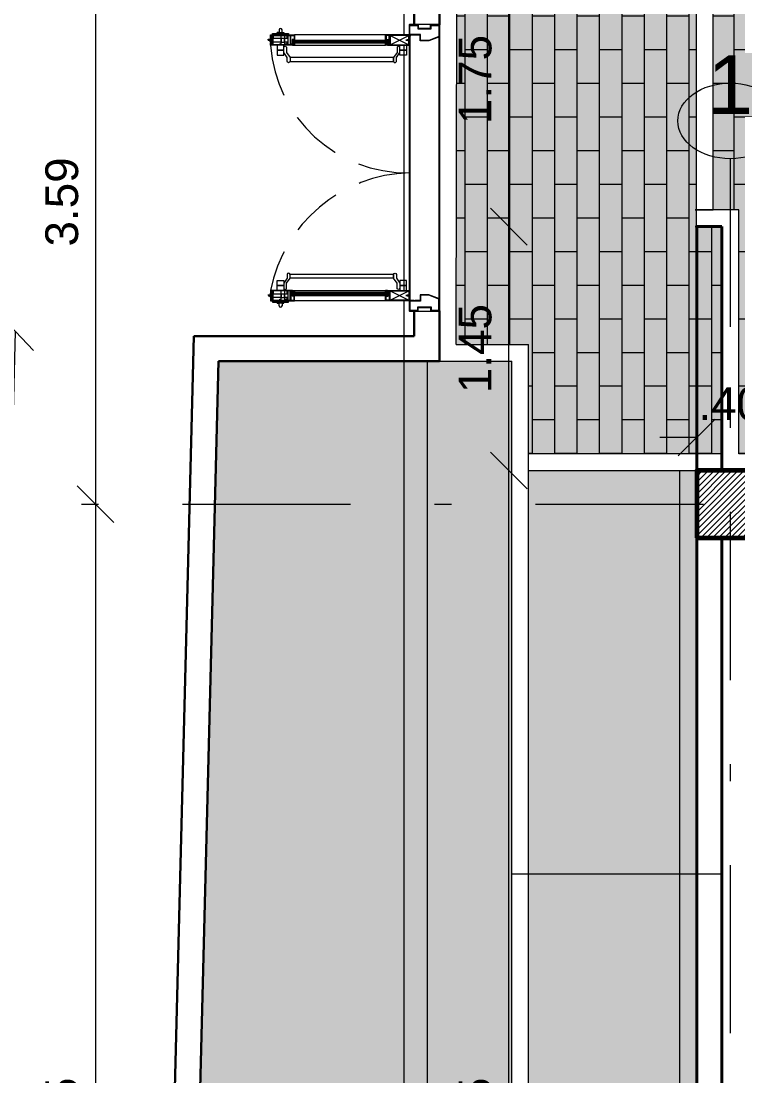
# Model space of a CAD drawing. Header units: inches. Extents: x 99003 to 99155, y 101852 to 101926.
# Drawn here: x 99007.2 to 99011.46, y 101902.9 to 101909.17 of the extents above; entities that cross this region are included whole.
import ezdxf
from ezdxf.enums import TextEntityAlignment as Align

# ---------------------------------------------------------------- set-up
doc = ezdxf.new("R2010")
doc.units = ezdxf.units.IN
doc.header["$MEASUREMENT"] = 0
doc.set_wipeout_variables(frame=1)
for name, pattern in [('DASHDOTX2', [2, 1, -0.5, 0, -0.5]), ('DASHED', [19.05, 12.7, -6.35]), ('DASHED2', [9.525, 6.35, -3.175]), ('HIDDEN', [0.375, 0.25, -0.125])]:
    doc.linetypes.add(name, pattern=pattern)
for name, color, linetype, lineweight in [('A-HTCH-253', 253, 'Continuous', 0), ('A-PLAN-ACHU1', 105, 'Continuous', 9), ('A-PLAN-ACHU2', 146, 'Continuous', 0), ('A-PLAN-ACHU3', 250, 'Continuous', 0), ('A-PROY', 6, 'HIDDEN', 18), ('A-VENT', 1, 'Continuous', 15), ('A-WIPEOUT', 255, 'Continuous', 0), ('A_COLS', 1, 'Continuous', 60), ('A_EJES', 75, 'DASHDOTX2', 5), ('A_MURO', 7, 'Continuous', 40), ('A_MURO-ANTE', 7, 'Continuous', 30), ('A_PISO-ACHU', 251, 'Continuous', 0), ('A_PISO-GRAN', 250, 'Continuous', 0), ('A_TEXT-DIM', 54, 'Continuous', 13), ('A_TEXT-IDEN', 5, 'Continuous', 18), ('A_TEXT-SIMB', 195, 'Continuous', 20)]:
    doc.layers.add(name, color=color, linetype=linetype, lineweight=lineweight)
doc.layers.add('A_URBA-ANDN', color=7, linetype='Continuous', lineweight=15, true_color=0x259400)
doc.styles.add('ARIAL', font='arial.ttf')
doc.dimstyles.new('BAN_REP_1-125', dxfattribs={"dimtxt": 0.195, "dimasz": 0.2188, "dimexe": 0.15, "dimexo": 0.03, "dimgap": 0.1, "dimtad": 1, "dimzin": 4, "dimdsep": 46, "dimtxsty": 'ARIAL', "dimblk": 'OBLIQUE', "dimcen": 0.1, "dimse1": 1, "dimse2": 1, "dimclrd": 256, "dimclre": 256, "dimclrt": 256, "dimadec": 0, "dimazin": 0, "dimtfac": 1, "dimtix": 1, "dimtofl": 0, "dimtmove": 1, "dimatfit": 3, "dimldrblk": 'OPEN90', "dimfxl": 1, "dimtolj": 1, "dimtzin": 0, "dimlwd": -1, "dimlwe": -1, "dimarcsym": 0})
pattern_1 = [(90, (-108.14993, -2e-07), (-0.13335, 8e-18), []), (180, (-108.14993, -2e-07), (-0.13335, -0.2), [0.13335, -0.13335])]
pattern_2 = [(90, (-108.149932, -2e-07), (-0.03125, 0.015625), [0, -0.03125])]

# ---------------------------------------------------------------- blocks, each defined once
blk = doc.blocks.new('EJE')
at = {"layer": 'A_TEXT-SIMB'}
blk.add_ellipse((0, -0.225), major_axis=(-0.3125, 0), ratio=0.72, dxfattribs=at)
at = {"layer": 'A_TEXT-IDEN', "style": 'ARIAL'}
blk.add_attdef('EJE', text='', height=0.175, dxfattribs=at).set_placement((0, -0.3172), align=Align.CENTER)
blk = doc.blocks.new('_Oblique')
at = {"color": 0, "linetype": 'ByBlock', "lineweight": -2}
blk.add_line((-0.5, -0.5), (0.5, 0.5), dxfattribs=at)
blk = doc.blocks.new('*D187')
at = {"layer": 'A_TEXT-DIM', "transparency": 16777216}
for p, q in [((99011.2158, 101906.6958), (99010.997, 101906.6958)), ((99011.6158, 101906.6958), (99011.8346, 101906.6958))]:
    blk.add_line(p, q, dxfattribs=at)
at = {"layer": 'DEFPOINTS', "color": 0, "transparency": 16777216}
for p in [(99011.6158, 101906.6958), (99011.2158, 101906.4994), (99011.6158, 101906.4891)]:
    blk.add_point(p, dxfattribs=at)
at = {"layer": 'A_TEXT-DIM', "transparency": 16777216, "xscale": 0.2188, "yscale": 0.2188, "zscale": 0.2188}
blk.add_blockref('_Oblique', (99011.2158, 101906.6958), dxfattribs=at)
at = {"layer": 'A_TEXT-DIM', "transparency": 16777216, "xscale": 0.2188, "yscale": 0.2188, "zscale": 0.2188, "rotation": 180}
blk.add_blockref('_Oblique', (99011.6158, 101906.6958), dxfattribs=at)
at = {"layer": 'A_TEXT-DIM', "transparency": 16777216, "insert": (99011.4158, 101906.8954), "char_height": 0.195, "attachment_point": 5, "style": 'ARIAL'}
blk.add_mtext('\\A1;.40', dxfattribs=at)
blk = doc.blocks.new('_Open90')
at = {"color": 0, "linetype": 'ByBlock', "lineweight": -2}
for p, q in [((-0.5, 0.5), (0, 0)), ((0, 0), (-1, 0)), ((0, 0), (-0.5, -0.5))]:
    blk.add_line(p, q, dxfattribs=at)
blk = doc.blocks.new('*D272')
at = {"layer": 'A_TEXT-DIM', "transparency": 16777216}
blk.add_line((99010.0984, 101898.7494), (99010.0984, 101906.4994), dxfattribs=at)
at = {"layer": 'DEFPOINTS', "color": 0, "transparency": 16777216}
for p in [(99010.0984, 101906.4994), (99011.2158, 101906.4994), (99011.2158, 101898.7494)]:
    blk.add_point(p, dxfattribs=at)
at = {"layer": 'A_TEXT-DIM', "transparency": 16777216, "xscale": 0.2188, "yscale": 0.2188, "zscale": 0.2188}
for p, rotation in [((99010.0984, 101906.4994), 90), ((99010.0984, 101898.7494), 270)]:
    blk.add_blockref('_Oblique', p, dxfattribs=dict(at, rotation=rotation))
at = {"layer": 'A_TEXT-DIM', "transparency": 16777216, "insert": (99009.8993, 101902.6244), "char_height": 0.195, "attachment_point": 5, "rotation": 90, "style": 'ARIAL'}
blk.add_mtext('\\A1;7.75', dxfattribs=at)
blk = doc.blocks.new('*D273')
at = {"layer": 'A_TEXT-DIM', "transparency": 16777216}
blk.add_line((99010.0984, 101906.4994), (99010.0984, 101907.9494), dxfattribs=at)
at = {"layer": 'DEFPOINTS', "color": 0, "transparency": 16777216}
for p in [(99010.0984, 101907.9494), (99011.2908, 101907.9494), (99011.2158, 101906.4994)]:
    blk.add_point(p, dxfattribs=at)
at = {"layer": 'A_TEXT-DIM', "transparency": 16777216, "xscale": 0.2188, "yscale": 0.2188, "zscale": 0.2188}
for p, rotation in [((99010.0984, 101907.9494), 90), ((99010.0984, 101906.4994), 270)]:
    blk.add_blockref('_Oblique', p, dxfattribs=dict(at, rotation=rotation))
at = {"layer": 'A_TEXT-DIM', "transparency": 16777216, "insert": (99009.8989, 101907.2244), "char_height": 0.195, "attachment_point": 5, "rotation": 90, "style": 'ARIAL'}
blk.add_mtext('\\A1;1.45', dxfattribs=at)
blk = doc.blocks.new('*D274')
at = {"layer": 'A_TEXT-DIM', "transparency": 16777216}
blk.add_line((99010.0984, 101907.9494), (99010.0984, 101909.6994), dxfattribs=at)
at = {"layer": 'DEFPOINTS', "color": 0, "transparency": 16777216}
for p in [(99010.0984, 101909.6994), (99010.8707, 101909.6994), (99011.2908, 101907.9494)]:
    blk.add_point(p, dxfattribs=at)
at = {"layer": 'A_TEXT-DIM', "transparency": 16777216, "xscale": 0.2188, "yscale": 0.2188, "zscale": 0.2188}
for p, rotation in [((99010.0984, 101909.6994), 90), ((99010.0984, 101907.9494), 270)]:
    blk.add_blockref('_Oblique', p, dxfattribs=dict(at, rotation=rotation))
at = {"layer": 'A_TEXT-DIM', "transparency": 16777216, "insert": (99009.8989, 101908.8244), "char_height": 0.195, "attachment_point": 5, "rotation": 90, "style": 'ARIAL'}
blk.add_mtext('\\A1;1.75', dxfattribs=at)
blk = doc.blocks.new('*D276')
at = {"layer": 'A_TEXT-DIM', "transparency": 16777216}
blk.add_line((99009.4766, 101883.759), (99009.4766, 101919.4994), dxfattribs=at)
at = {"layer": 'DEFPOINTS', "color": 0, "transparency": 16777216}
for p in [(99009.4766, 101919.4994), (99011.2719, 101919.4994), (99010.6353, 101883.759)]:
    blk.add_point(p, dxfattribs=at)
at = {"layer": 'A_TEXT-DIM', "transparency": 16777216, "xscale": 0.2188, "yscale": 0.2188, "zscale": 0.2188}
for p, rotation in [((99009.4766, 101919.4994), 90), ((99009.4766, 101883.759), 270)]:
    blk.add_blockref('_Oblique', p, dxfattribs=dict(at, rotation=rotation))
at = {"layer": 'A_TEXT-DIM', "transparency": 16777216, "insert": (99009.277, 101901.6292), "char_height": 0.195, "attachment_point": 5, "rotation": 90, "style": 'ARIAL'}
blk.add_mtext('\\A1;35.74', dxfattribs=at)
blk = doc.blocks.new('*D362')
at = {"layer": 'A_TEXT-DIM', "transparency": 16777216}
blk.add_line((99007.6402, 101909.8932), (99007.6402, 101906.2994), dxfattribs=at)
at = {"layer": 'DEFPOINTS', "color": 0, "transparency": 16777216}
for p in [(99008.0337, 101909.8932), (99007.3911, 101906.2994), (99007.6402, 101906.2994)]:
    blk.add_point(p, dxfattribs=at)
at = {"layer": 'A_TEXT-DIM', "transparency": 16777216, "xscale": 0.2188, "yscale": 0.2188, "zscale": 0.2188}
for p, rotation in [((99007.6402, 101909.8932), 90), ((99007.6402, 101906.2994), 270)]:
    blk.add_blockref('_Oblique', p, dxfattribs=dict(at, rotation=rotation))
at = {"layer": 'A_TEXT-DIM', "transparency": 16777216, "insert": (99007.4406, 101908.0963), "char_height": 0.195, "attachment_point": 5, "rotation": 90, "style": 'ARIAL'}
blk.add_mtext('\\A1;3.59', dxfattribs=at)
blk = doc.blocks.new('*D363')
at = {"layer": 'A_TEXT-DIM', "transparency": 16777216}
blk.add_line((99007.6402, 101906.2994), (99007.6402, 101898.9494), dxfattribs=at)
at = {"layer": 'DEFPOINTS', "color": 0, "transparency": 16777216}
for p in [(99007.3911, 101906.2994), (99007.2248, 101898.9494), (99007.6402, 101898.9494)]:
    blk.add_point(p, dxfattribs=at)
at = {"layer": 'A_TEXT-DIM', "transparency": 16777216, "xscale": 0.2188, "yscale": 0.2188, "zscale": 0.2188}
for p, rotation in [((99007.6402, 101906.2994), 90), ((99007.6402, 101898.9494), 270)]:
    blk.add_blockref('_Oblique', p, dxfattribs=dict(at, rotation=rotation))
at = {"layer": 'A_TEXT-DIM', "transparency": 16777216, "insert": (99007.4406, 101902.6244), "char_height": 0.195, "attachment_point": 5, "rotation": 90, "style": 'ARIAL'}
blk.add_mtext('\\A1;7.35', dxfattribs=at)
blk = doc.blocks.new('*D387')
at = {"layer": 'A_TEXT-DIM', "transparency": 16777216}
blk.add_line((99006.5211, 101881.7821), (99007.1644, 101907.3258), dxfattribs=at)
at = {"layer": 'DEFPOINTS', "color": 0, "transparency": 16777216}
for p in [(99007.1644, 101907.3258), (99008.2249, 101907.2991), (99007.5816, 101881.7554)]:
    blk.add_point(p, dxfattribs=at)
at = {"layer": 'A_TEXT-DIM', "transparency": 16777216, "xscale": 0.2188, "yscale": 0.2188, "zscale": 0.2188}
for p, rotation in [((99007.1644, 101907.3258), 88.55737407937859), ((99006.5211, 101881.7821), 268.5573740793786)]:
    blk.add_blockref('_Oblique', p, dxfattribs=dict(at, rotation=rotation))
at = {"layer": 'A_TEXT-DIM', "transparency": 16777216, "insert": (99006.6433, 101894.559), "char_height": 0.195, "attachment_point": 5, "rotation": 88.55737, "style": 'ARIAL'}
blk.add_mtext('\\A1;25.55', dxfattribs=at)
blk = doc.blocks.new('TORNILLO_AUTOPERF')
at = {"layer": 'A-PLAN-ACHU2'}
for points in [[(-0.024, 0), (-0.0151, -0.0013), (0, -0.0013), (0.0025, -0.0036), (0.0025, 0.0036), (0, 0.0013), (-0.0151, 0.0013)], [(-0.0231, 0.0001), (-0.024, 0), (-0.0232, -0.0001)], [(-0.0218, 0.0003), (-0.0231, 0.0001), (-0.0232, -0.0001), (-0.0219, -0.0003)], [(-0.0204, 0.0005), (-0.0218, 0.0003), (-0.0219, -0.0003), (-0.0206, -0.0005)], [(-0.0191, 0.0007), (-0.0204, 0.0005), (-0.0206, -0.0005), (-0.0194, -0.0007)], [(-0.0177, 0.0009), (-0.0191, 0.0007), (-0.0194, -0.0007), (-0.0181, -0.0008)], [(-0.0164, 0.0011), (-0.0177, 0.0009), (-0.0181, -0.0008), (-0.0168, -0.001)], [(-0.0151, 0.0013), (-0.0164, 0.0011), (-0.0168, -0.001), (-0.0156, -0.0012)], [(-0.0138, 0.0013), (-0.0151, 0.0013), (-0.0156, -0.0012), (-0.0151, -0.0013), (-0.0143, -0.0013)], [(-0.0125, 0.0013), (-0.0138, 0.0013), (-0.0143, -0.0013), (-0.013, -0.0013)], [(-0.0112, 0.0013), (-0.0125, 0.0013), (-0.013, -0.0013), (-0.0117, -0.0013)], [(-0.0099, 0.0013), (-0.0112, 0.0013), (-0.0117, -0.0013), (-0.0104, -0.0013)], [(-0.0086, 0.0013), (-0.0099, 0.0013), (-0.0104, -0.0013), (-0.0091, -0.0013)], [(-0.0073, 0.0013), (-0.0086, 0.0013), (-0.0091, -0.0013), (-0.0078, -0.0013)]]:
    blk.add_lwpolyline(points, close=True, dxfattribs=at)
for points in [[(-0.024, 0), (-0.0151, 0.0013)], [(-0.024, 0), (-0.0151, -0.0013)], [(0, 0.0013), (-0.0151, 0.0013)], [(0, 0.0013), (0.0025, 0.0036)], [(0, 0.0013), (0, -0.0013)], [(0.0025, 0.0036), (0.0025, -0.0036)], [(0, -0.0013), (-0.0151, -0.0013)], [(0, -0.0013), (0.0025, -0.0036)]]:
    blk.add_lwpolyline(points, dxfattribs=at)
blk = doc.blocks.new('PUERTA DE PANICO')
at = {"ltscale": 0.5, "extrusion": (0, 0, -1)}
blk.add_lwpolyline([(-99037.0168, 101893.8061), (-99037.0168, 101893.9891), (-99038.7665, 101893.9891), (-99038.7665, 101893.8061), (-99037.0168, 101893.8061)], close=True, dxfattribs=at)
at = {"layer": 'A-PLAN-ACHU1', "extrusion": (0, 0, -1)}
for points in [[(-99037.0778, 101893.9285), (-99037.0805, 101893.9285), (-99037.0805, 101893.9535), (-99037.0781, 101893.9556), (-99037.0778, 101893.9556)], [(-99037.0778, 101893.9285), (-99037.0805, 101893.9285), (-99037.0805, 101893.9535), (-99037.0781, 101893.9556), (-99037.0778, 101893.9556)], [(-99038.7055, 101893.9285), (-99038.7028, 101893.9285), (-99038.7028, 101893.9535), (-99038.7051, 101893.9556), (-99038.7055, 101893.9556)]]:
    blk.add_lwpolyline(points, close=True, dxfattribs=at)
at = {"layer": 'A-PLAN-ACHU2', "extrusion": (0, 0, -1)}
for points in [[(-99037.2405, 101894.7205), (-99037.2405, 101894.0865), (-99037.2156, 101894.0865), (-99037.2156, 101894.7205)], [(-99038.5427, 101894.7205), (-99038.5427, 101894.0865), (-99038.5677, 101894.0865), (-99038.5677, 101894.7205)]]:
    blk.add_lwpolyline(points, close=True, dxfattribs=at)
for points in [[(99037.0781, 101894.8395), (99037.1416, 101894.8395), (99037.1416, 101893.9895), (99037.0781, 101893.9895)], [(99038.6416, 101893.9895), (99038.7051, 101893.9895), (99038.7051, 101894.8395), (99038.6416, 101894.8395)]]:
    blk.add_wipeout(points).dxf.layer = 'A-WIPEOUT'
at = {"layer": 'A-PLAN-ACHU1', "linetype": 'DASHED', "extrusion": (0, 0, -1)}
for p, q in [((99037.1215, 101894.7745), (99037.0983, 101894.7745)), ((99037.1215, 101894.7538), (99037.0983, 101894.7538)), ((99038.685, 101894.7745), (99038.6618, 101894.7745)), ((99038.685, 101894.7538), (99038.6618, 101894.7538))]:
    blk.add_line(p, q, dxfattribs=at)
at = {"layer": 'A-PLAN-ACHU1', "extrusion": (0, 0, -1)}
for points in [[(-99037.1006, 101894.8376), (-99037.1006, 101894.8387), (-99037.0999, 101894.8395), (-99037.0956, 101894.8395), (-99037.0946, 101894.8385), (-99037.0946, 101894.8376)], [(-99037.0983, 101894.8365), (-99037.0983, 101894.7745), (-99037.1215, 101894.7745), (-99037.1215, 101894.8365)], [(-99037.1016, 101894.8376), (-99037.1016, 101894.8387), (-99037.1023, 101894.8395), (-99037.1174, 101894.8395), (-99037.1181, 101894.8387), (-99037.1181, 101894.8376)], [(-99037.1164, 101894.8437), (-99037.1164, 101894.8395), (-99037.1044, 101894.8395), (-99037.1044, 101894.8437)], [(-99037.1192, 101894.8376), (-99037.1192, 101894.8387), (-99037.1199, 101894.8395), (-99037.1242, 101894.8395), (-99037.1251, 101894.8385), (-99037.1251, 101894.8376)], [(-99038.6641, 101894.8376), (-99038.6641, 101894.8387), (-99038.6634, 101894.8395), (-99038.659, 101894.8395), (-99038.6581, 101894.8385), (-99038.6581, 101894.8376)], [(-99038.6618, 101894.8365), (-99038.6618, 101894.7745), (-99038.685, 101894.7745), (-99038.685, 101894.8365)], [(-99038.6651, 101894.8376), (-99038.6651, 101894.8387), (-99038.6658, 101894.8395), (-99038.6809, 101894.8395), (-99038.6816, 101894.8387), (-99038.6816, 101894.8376)], [(-99038.6799, 101894.8437), (-99038.6799, 101894.8395), (-99038.6679, 101894.8395), (-99038.6679, 101894.8437)], [(-99038.6827, 101894.8376), (-99038.6827, 101894.8387), (-99038.6834, 101894.8395), (-99038.6877, 101894.8395), (-99038.6886, 101894.8385), (-99038.6886, 101894.8376)], [(-99037.0781, 101894.7745), (-99037.0781, 101894.7538), (-99037.1416, 101894.7538), (-99037.1416, 101894.7745)], [(-99037.0983, 101894.7538), (-99037.0983, 101894.733), (-99037.1215, 101894.733), (-99037.1215, 101894.7538)], [(-99038.6416, 101894.7745), (-99038.6416, 101894.7538), (-99038.7051, 101894.7538), (-99038.7051, 101894.7745)], [(-99038.6618, 101894.7538), (-99038.6618, 101894.733), (-99038.685, 101894.733), (-99038.685, 101894.7538)], [(-99037.1111, 101894.6931), (-99037.1111, 101894.7041), (-99037.1282, 101894.7041), (-99037.1282, 101894.6931), (-99037.1277, 101894.6931), (-99037.1277, 101894.7036), (-99037.1116, 101894.7036), (-99037.1116, 101894.6931)], [(-99037.112, 101894.7032), (-99037.112, 101894.1257), (-99037.1274, 101894.1257), (-99037.1274, 101894.7032)], [(-99038.6721, 101894.6931), (-99038.6721, 101894.7041), (-99038.655, 101894.7041), (-99038.655, 101894.6931), (-99038.6555, 101894.6931), (-99038.6555, 101894.7036), (-99038.6717, 101894.7036), (-99038.6717, 101894.6931)], [(-99038.6713, 101894.7032), (-99038.6713, 101894.1257), (-99038.6559, 101894.1257), (-99038.6559, 101894.7032)], [(-99037.1111, 101894.1358), (-99037.1111, 101894.1249), (-99037.1282, 101894.1249), (-99037.1282, 101894.1358), (-99037.1277, 101894.1358), (-99037.1277, 101894.1253), (-99037.1116, 101894.1253), (-99037.1116, 101894.1358)], [(-99038.6721, 101894.1358), (-99038.6721, 101894.1249), (-99038.655, 101894.1249), (-99038.655, 101894.1358), (-99038.6555, 101894.1358), (-99038.6555, 101894.1253), (-99038.6717, 101894.1253), (-99038.6717, 101894.1358)], [(-99037.1387, 101893.9868), (-99037.1387, 101893.9895), (-99037.1116, 101893.9895), (-99037.1116, 101893.9891), (-99037.1137, 101893.9868)]]:
    blk.add_lwpolyline(points, close=True, dxfattribs=at)
for points in [[(-99037.1044, 101894.8437), (-99037.1164, 101894.8437, -0.258942), (-99037.106, 101894.8546), (-99037.1044, 101894.8546)], [(-99038.6679, 101894.8437), (-99038.6799, 101894.8437, -0.258942), (-99038.6695, 101894.8546), (-99038.6679, 101894.8546)], [(-99037.0778, 101893.958), (-99037.0781, 101893.958), (-99037.0805, 101893.9601), (-99037.0805, 101893.9836, 0.346783), (-99037.0785, 101893.9862), (-99037.0778, 101893.9862)], [(-99037.0811, 101893.9835, -0.346783), (-99037.0836, 101893.9855, -0.48502), (-99037.0811, 101893.9888, -1)], [(-99037.0811, 101893.9835, -0.346783), (-99037.0836, 101893.9855, -0.48502), (-99037.0811, 101893.9888, -1)], [(-99037.0811, 101893.9881, 1), (-99037.0811, 101893.9842, 1)], [(-99037.0811, 101893.9881, 1), (-99037.0811, 101893.9842, 1)], [(-99037.1072, 101893.9868), (-99037.1093, 101893.9891), (-99037.1093, 101893.9895), (-99037.0811, 101893.9895), (-99037.0811, 101893.9888, 0.346783), (-99037.0836, 101893.9868)], [(-99037.1072, 101893.9868), (-99037.1093, 101893.9891), (-99037.1093, 101893.9895), (-99037.0811, 101893.9895), (-99037.0811, 101893.9888, 0.346783), (-99037.0836, 101893.9868)], [(-99038.6761, 101893.9868), (-99038.674, 101893.9891), (-99038.674, 101893.9895), (-99038.7022, 101893.9895), (-99038.7022, 101893.9888, -0.346783), (-99038.6997, 101893.9868)], [(-99038.7022, 101893.9835, 0.346783), (-99038.6997, 101893.9855, 0.48502), (-99038.7022, 101893.9888, 1)], [(-99038.7022, 101893.9881, -1), (-99038.7022, 101893.9842, -1)]]:
    blk.add_lwpolyline(points, format="xyb", close=True, dxfattribs=at)
at = {"layer": 'A-PLAN-ACHU1', "linetype": 'Continuous', "extrusion": (0, 0, -1)}
for points in [[(-99037.1386, 101894.7745), (-99037.1386, 101894.7819), (-99037.1329, 101894.7819), (-99037.1329, 101894.7745)], [(-99037.1329, 101894.7538), (-99037.1329, 101894.7381), (-99037.1386, 101894.7381), (-99037.1386, 101894.7538)], [(-99038.7021, 101894.7745), (-99038.7021, 101894.7819), (-99038.6963, 101894.7819), (-99038.6963, 101894.7745)], [(-99038.6963, 101894.7538), (-99038.6963, 101894.7381), (-99038.7021, 101894.7381), (-99038.7021, 101894.7538)]]:
    blk.add_lwpolyline(points, dxfattribs=at)
at = {"layer": 'A-PLAN-ACHU2', "linetype": 'HIDDEN', "ltscale": 0.01, "extrusion": (0, 0, -1)}
for p, q in [((99037.0815, 101894.827), (99037.0975, 101894.827)), ((99037.0818, 101894.8277), (99037.0972, 101894.8277)), ((99037.1179, 101894.827), (99037.1019, 101894.827)), ((99037.1176, 101894.8277), (99037.1022, 101894.8277)), ((99037.1383, 101894.827), (99037.1223, 101894.827)), ((99037.138, 101894.8277), (99037.1226, 101894.8277)), ((99038.645, 101894.827), (99038.661, 101894.827)), ((99038.6452, 101894.8277), (99038.6607, 101894.8277)), ((99038.6814, 101894.827), (99038.6654, 101894.827)), ((99038.6811, 101894.8277), (99038.6657, 101894.8277)), ((99038.7018, 101894.827), (99038.6858, 101894.827)), ((99038.7015, 101894.8277), (99038.6861, 101894.8277))]:
    blk.add_line(p, q, dxfattribs=at)
at = {"layer": 'A-PLAN-ACHU2', "extrusion": (0, 0, -1)}
for points in [[(-99037.0781, 101894.8275), (-99037.07, 101894.8275), (-99037.07, 101894.7294), (-99037.0781, 101894.7294)], [(-99038.7051, 101894.8275), (-99038.7132, 101894.8275), (-99038.7132, 101894.7294), (-99038.7051, 101894.7294)], [(-99037.07, 101894.7937), (-99037.0659, 101894.7937), (-99037.0659, 101894.7877), (-99037.0639, 101894.7877), (-99037.0639, 101894.7991), (-99037.07, 101894.7991)], [(-99037.07, 101894.7635), (-99037.0659, 101894.7635), (-99037.0659, 101894.7937), (-99037.07, 101894.7937)], [(-99037.1416, 101894.7985), (-99037.1716, 101894.7985), (-99037.1716, 101894.7585), (-99037.1416, 101894.7585)], [(-99037.2016, 101894.7585), (-99037.1716, 101894.7585), (-99037.1716, 101894.7985), (-99037.2016, 101894.7985)], [(-99038.5816, 101894.7585), (-99038.6116, 101894.7585), (-99038.6116, 101894.7985), (-99038.5816, 101894.7985)], [(-99038.6416, 101894.7985), (-99038.6116, 101894.7985), (-99038.6116, 101894.7585), (-99038.6416, 101894.7585)], [(-99038.7132, 101894.7937), (-99038.7173, 101894.7937), (-99038.7173, 101894.7877), (-99038.7194, 101894.7877), (-99038.7194, 101894.7991), (-99038.7132, 101894.7991)], [(-99038.7132, 101894.7635), (-99038.7173, 101894.7635), (-99038.7173, 101894.7937), (-99038.7132, 101894.7937)], [(-99037.1099, 101894.6931), (-99037.1099, 101894.1358), (-99037.0781, 101894.1358), (-99037.0781, 101894.6931)], [(-99037.1416, 101894.6931), (-99037.1416, 101894.1358), (-99037.1294, 101894.1358), (-99037.1294, 101894.6931)], [(-99038.6416, 101894.6931), (-99038.6416, 101894.1358), (-99038.6538, 101894.1358), (-99038.6538, 101894.6931)], [(-99038.6734, 101894.6931), (-99038.6734, 101894.1358), (-99038.7051, 101894.1358), (-99038.7051, 101894.6931)], [(-99037.1416, 101894.0085), (-99037.1716, 101894.0085), (-99037.1716, 101894.0485), (-99037.1416, 101894.0485)], [(-99037.2016, 101894.0485), (-99037.1716, 101894.0485), (-99037.1716, 101894.0085), (-99037.2016, 101894.0085)], [(-99038.5816, 101894.0485), (-99038.6116, 101894.0485), (-99038.6116, 101894.0085), (-99038.5816, 101894.0085)]]:
    blk.add_lwpolyline(points, close=True, dxfattribs=at)
at = {"layer": 'A-PLAN-ACHU2', "linetype": 'HIDDEN', "ltscale": 0.01, "extrusion": (0, 0, -1)}
for points in [[(-99037.0979, 101894.8305), (-99037.0979, 101894.8333, -0.414214), (-99037.0965, 101894.8347), (-99037.0825, 101894.8347, -0.414214), (-99037.0811, 101894.8333), (-99037.0811, 101894.8305)], [(-99037.1015, 101894.8305), (-99037.1015, 101894.8333, 0.414214), (-99037.1029, 101894.8347), (-99037.1169, 101894.8347, 0.414214), (-99037.1183, 101894.8333), (-99037.1183, 101894.8305)], [(-99037.1219, 101894.8305), (-99037.1219, 101894.8333, 0.414214), (-99037.1233, 101894.8347), (-99037.1373, 101894.8347, 0.414214), (-99037.1387, 101894.8333), (-99037.1387, 101894.8305)], [(-99038.6614, 101894.8305), (-99038.6614, 101894.8333, -0.414214), (-99038.66, 101894.8347), (-99038.646, 101894.8347, -0.414214), (-99038.6445, 101894.8333), (-99038.6445, 101894.8305)], [(-99038.665, 101894.8305), (-99038.665, 101894.8333, 0.414214), (-99038.6664, 101894.8347), (-99038.6804, 101894.8347, 0.414214), (-99038.6818, 101894.8333), (-99038.6818, 101894.8305)], [(-99038.6854, 101894.8305), (-99038.6854, 101894.8333, 0.414214), (-99038.6868, 101894.8347), (-99038.7008, 101894.8347, 0.414214), (-99038.7022, 101894.8333), (-99038.7022, 101894.8305)], [(-99037.0967, 101894.733), (-99037.0967, 101894.7359, -0.414213), (-99037.0953, 101894.7374), (-99037.0905, 101894.7374), (-99037.0905, 101894.7352), (-99037.0883, 101894.7352), (-99037.0883, 101894.7374), (-99037.0835, 101894.7374, -0.414213), (-99037.0821, 101894.7359), (-99037.0821, 101894.733)], [(-99037.1376, 101894.733), (-99037.1376, 101894.7359, -0.414213), (-99037.1361, 101894.7374), (-99037.1314, 101894.7374), (-99037.1314, 101894.7352), (-99037.1292, 101894.7352), (-99037.1292, 101894.7374), (-99037.1244, 101894.7374, -0.414213), (-99037.123, 101894.7359), (-99037.123, 101894.733)], [(-99038.6602, 101894.733), (-99038.6602, 101894.7359, -0.414213), (-99038.6587, 101894.7374), (-99038.654, 101894.7374), (-99038.654, 101894.7352), (-99038.6518, 101894.7352), (-99038.6518, 101894.7374), (-99038.647, 101894.7374, -0.414213), (-99038.6456, 101894.7359), (-99038.6456, 101894.733)], [(-99038.7011, 101894.733), (-99038.7011, 101894.7359, -0.414213), (-99038.6996, 101894.7374), (-99038.6949, 101894.7374), (-99038.6949, 101894.7352), (-99038.6927, 101894.7352), (-99038.6927, 101894.7374), (-99038.6879, 101894.7374, -0.414213), (-99038.6865, 101894.7359), (-99038.6865, 101894.733)]]:
    blk.add_lwpolyline(points, format="xyb", close=True, dxfattribs=at)
for points in [[(-99037.0818, 101894.8305), (-99037.0818, 101894.8277), (-99037.0815, 101894.827), (-99037.0825, 101894.8235), (-99037.0965, 101894.8235), (-99037.0975, 101894.827), (-99037.0972, 101894.8277), (-99037.0972, 101894.8305)], [(-99037.1176, 101894.8305), (-99037.1176, 101894.8277), (-99037.1179, 101894.827), (-99037.1169, 101894.8235), (-99037.1029, 101894.8235), (-99037.1019, 101894.827), (-99037.1022, 101894.8277), (-99037.1022, 101894.8305)], [(-99037.138, 101894.8305), (-99037.138, 101894.8277), (-99037.1383, 101894.827), (-99037.1373, 101894.8235), (-99037.1233, 101894.8235), (-99037.1223, 101894.827), (-99037.1226, 101894.8277), (-99037.1226, 101894.8305)], [(-99038.6452, 101894.8305), (-99038.6452, 101894.8277), (-99038.645, 101894.827), (-99038.646, 101894.8235), (-99038.66, 101894.8235), (-99038.661, 101894.827), (-99038.6607, 101894.8277), (-99038.6607, 101894.8305)], [(-99038.6811, 101894.8305), (-99038.6811, 101894.8277), (-99038.6814, 101894.827), (-99038.6804, 101894.8235), (-99038.6664, 101894.8235), (-99038.6654, 101894.827), (-99038.6657, 101894.8277), (-99038.6657, 101894.8305)], [(-99038.7015, 101894.8305), (-99038.7015, 101894.8277), (-99038.7018, 101894.827), (-99038.7008, 101894.8235), (-99038.6868, 101894.8235), (-99038.6858, 101894.827), (-99038.6861, 101894.8277), (-99038.6861, 101894.8305)], [(-99037.0983, 101894.7745), (-99037.0983, 101894.7538)], [(-99037.1215, 101894.7745), (-99037.1215, 101894.7538)], [(-99038.6618, 101894.7745), (-99038.6618, 101894.7538)], [(-99038.685, 101894.7745), (-99038.685, 101894.7538)], [(-99037.0863, 101893.9862), (-99037.0758, 101893.9862)], [(-99037.0811, 101893.9914), (-99037.0811, 101893.9809)]]:
    blk.add_lwpolyline(points, dxfattribs=at)
at = {"layer": 'A-PLAN-ACHU2', "extrusion": (0, 0, -1)}
for points in [[(-99037.0475, 101894.7877), (-99037.0659, 101894.7877), (-99037.0659, 101894.769), (-99037.0475, 101894.769)], [(-99037.0639, 101894.769), (-99037.0639, 101894.7589), (-99037.07, 101894.7589), (-99037.07, 101894.7991), (-99037.0639, 101894.7991), (-99037.0639, 101894.7877)], [(-99037.07, 101894.7635), (-99037.0659, 101894.7635), (-99037.0659, 101894.769), (-99037.0639, 101894.769), (-99037.0639, 101894.7589), (-99037.07, 101894.7589), (-99037.07, 101894.7635)], [(-99038.7194, 101894.769), (-99038.7194, 101894.7589), (-99038.7132, 101894.7589), (-99038.7132, 101894.7991), (-99038.7194, 101894.7991), (-99038.7194, 101894.7877)], [(-99038.7132, 101894.7635), (-99038.7173, 101894.7635), (-99038.7173, 101894.769), (-99038.7194, 101894.769), (-99038.7194, 101894.7589), (-99038.7132, 101894.7589), (-99038.7132, 101894.7635)], [(-99038.7358, 101894.7877), (-99038.7173, 101894.7877), (-99038.7173, 101894.769), (-99038.7358, 101894.769)], [(-99037.1136, 101894.1257), (-99037.1136, 101894.7032)], [(-99037.1166, 101894.1257), (-99037.1166, 101894.7032)], [(-99037.1227, 101894.1257), (-99037.1227, 101894.7032)], [(-99037.1258, 101894.1257), (-99037.1258, 101894.7032)], [(-99038.6575, 101894.1257), (-99038.6575, 101894.7032)], [(-99038.6605, 101894.1257), (-99038.6605, 101894.7032)], [(-99038.6666, 101894.1257), (-99038.6666, 101894.7032)], [(-99038.6697, 101894.1257), (-99038.6697, 101894.7032)]]:
    blk.add_lwpolyline(points, dxfattribs=at)
for points in [[(-99037.2163, 101894.7379), (-99037.1867, 101894.7585), (-99037.1565, 101894.7585, -1.07276), (-99037.1565, 101894.7418), (-99037.1867, 101894.7418), (-99037.2162, 101894.7205, -0.111632), (-99037.2163, 101894.7205), (-99037.2398, 101894.7205, -0.943458), (-99037.2398, 101894.7379), (-99037.2163, 101894.7379, 0.111632)], [(-99038.567, 101894.7379), (-99038.5965, 101894.7585), (-99038.6267, 101894.7585, 1.07276), (-99038.6267, 101894.7418), (-99038.5965, 101894.7418), (-99038.5671, 101894.7205, 0.111632), (-99038.567, 101894.7205), (-99038.5434, 101894.7205, 0.943458), (-99038.5434, 101894.7379), (-99038.567, 101894.7379, -0.111632)], [(-99037.2163, 101894.0691), (-99037.1867, 101894.0485), (-99037.1565, 101894.0485, 1.07276), (-99037.1565, 101894.0651), (-99037.1867, 101894.0651), (-99037.2162, 101894.0865, 0.111632), (-99037.2163, 101894.0865), (-99037.2398, 101894.0865, 0.943458), (-99037.2398, 101894.0691), (-99037.2163, 101894.0691, -0.111632)], [(-99038.567, 101894.0691), (-99038.5965, 101894.0485), (-99038.6267, 101894.0485, -1.07276), (-99038.6267, 101894.0651), (-99038.5965, 101894.0651), (-99038.5671, 101894.0865, -0.111632), (-99038.567, 101894.0865), (-99038.5434, 101894.0865, -0.943458), (-99038.5434, 101894.0691), (-99038.567, 101894.0691, 0.111632)]]:
    blk.add_lwpolyline(points, format="xyb", close=True, dxfattribs=at)
for centre, start, end in [((-99037.0475, 101894.7784), 270, 90), ((-99038.7358, 101894.7784), 90, 270)]:
    blk.add_arc(centre, 0.00934, start, end, dxfattribs=at)
at = {"layer": 'A-PLAN-ACHU3', "extrusion": (0, 0, -1)}
for points in [[(-99037.1197, 101894.1257), (-99037.1197, 101894.7032)], [(-99038.6636, 101894.1257), (-99038.6636, 101894.7032)], [(-99037.1387, 101894.1085), (-99037.0811, 101893.9924)], [(-99037.0811, 101894.1085), (-99037.1387, 101893.9924)], [(-99038.7022, 101894.1085), (-99038.6445, 101893.9924)], [(-99038.6445, 101894.1085), (-99038.7022, 101893.9924)]]:
    blk.add_lwpolyline(points, dxfattribs=at)
at = {"layer": 'A-PROY', "color": 250, "linetype": 'DASHED2', "ltscale": 0.05, "extrusion": (0, 0, -1)}
for points in [[(-99037.1416, 101894.8393, 0.39885), (-99037.9219, 101893.9891)], [(-99038.6416, 101894.8395, -0.351267), (-99037.9219, 101893.9891)]]:
    blk.add_lwpolyline(points, format="xyb", dxfattribs=at)
at = {"layer": 'A-VENT', "extrusion": (0, 0, -1)}
for points in [[(-99037.1251, 101894.8395), (-99037.1251, 101894.8376), (-99037.0946, 101894.8376), (-99037.0946, 101894.8395), (-99037.0781, 101894.8395), (-99037.0781, 101894.7175), (-99037.1416, 101894.7175), (-99037.1416, 101894.8395)], [(-99037.1281, 101894.8365), (-99037.1281, 101894.8347), (-99037.0917, 101894.8347), (-99037.0917, 101894.8365), (-99037.0811, 101894.8365), (-99037.0811, 101894.7204), (-99037.1387, 101894.7204), (-99037.1387, 101894.8365)], [(-99038.6581, 101894.8395), (-99038.6581, 101894.8376), (-99038.6886, 101894.8376), (-99038.6886, 101894.8395), (-99038.7051, 101894.8395), (-99038.7051, 101894.7175), (-99038.6416, 101894.7175), (-99038.6416, 101894.8395)], [(-99038.6552, 101894.8365), (-99038.6552, 101894.8347), (-99038.6915, 101894.8347), (-99038.6915, 101894.8365), (-99038.7022, 101894.8365), (-99038.7022, 101894.7204), (-99038.6445, 101894.7204), (-99038.6445, 101894.8365)], [(-99037.0781, 101894.7175), (-99037.0781, 101894.6931), (-99037.1099, 101894.6931), (-99037.1099, 101894.7053), (-99037.1416, 101894.7053), (-99037.1416, 101894.7175)], [(-99037.0811, 101894.7146), (-99037.0811, 101894.696), (-99037.107, 101894.696), (-99037.107, 101894.7082), (-99037.1387, 101894.7082), (-99037.1387, 101894.7146)], [(-99037.1294, 101894.6931), (-99037.1294, 101894.7053), (-99037.1344, 101894.7053), (-99037.1344, 101894.7024), (-99037.1324, 101894.7024), (-99037.1324, 101894.696), (-99037.1344, 101894.696), (-99037.1344, 101894.6954), (-99037.1323, 101894.6931)], [(-99037.1388, 101894.6931), (-99037.1367, 101894.6954), (-99037.1367, 101894.696), (-99037.1387, 101894.696), (-99037.1387, 101894.7024), (-99037.1367, 101894.7024), (-99037.1367, 101894.7053), (-99037.1416, 101894.7053), (-99037.1416, 101894.6931)], [(-99038.7051, 101894.7175), (-99038.7051, 101894.6931), (-99038.6734, 101894.6931), (-99038.6734, 101894.7053), (-99038.6416, 101894.7053), (-99038.6416, 101894.7175)], [(-99038.6444, 101894.6931), (-99038.6466, 101894.6954), (-99038.6466, 101894.696), (-99038.6445, 101894.696), (-99038.6445, 101894.7024), (-99038.6466, 101894.7024), (-99038.6466, 101894.7053), (-99038.6416, 101894.7053), (-99038.6416, 101894.6931)], [(-99038.7022, 101894.7146), (-99038.7022, 101894.696), (-99038.6763, 101894.696), (-99038.6763, 101894.7082), (-99038.6445, 101894.7082), (-99038.6445, 101894.7146)], [(-99038.6538, 101894.6931), (-99038.6538, 101894.7053), (-99038.6489, 101894.7053), (-99038.6489, 101894.7024), (-99038.6509, 101894.7024), (-99038.6509, 101894.696), (-99038.6489, 101894.696), (-99038.6489, 101894.6954), (-99038.651, 101894.6931)], [(-99037.0781, 101894.1114), (-99037.0781, 101894.1358), (-99037.1099, 101894.1358), (-99037.1099, 101894.1236), (-99037.1416, 101894.1236), (-99037.1416, 101894.1114)], [(-99037.0781, 101893.9895), (-99037.0781, 101894.1114), (-99037.1416, 101894.1114), (-99037.1416, 101893.9895)], [(-99037.0811, 101894.1144), (-99037.0811, 101894.1329), (-99037.107, 101894.1329), (-99037.107, 101894.1207), (-99037.1387, 101894.1207), (-99037.1387, 101894.1144)], [(-99037.0811, 101893.9924), (-99037.0811, 101894.1085), (-99037.1387, 101894.1085), (-99037.1387, 101893.9924)], [(-99037.1294, 101894.1358), (-99037.1294, 101894.1236), (-99037.1344, 101894.1236), (-99037.1344, 101894.1266), (-99037.1324, 101894.1266), (-99037.1324, 101894.1329), (-99037.1344, 101894.1329), (-99037.1344, 101894.1335), (-99037.1323, 101894.1358)], [(-99037.1388, 101894.1358), (-99037.1367, 101894.1335), (-99037.1367, 101894.1329), (-99037.1387, 101894.1329), (-99037.1387, 101894.1266), (-99037.1367, 101894.1266), (-99037.1367, 101894.1236), (-99037.1416, 101894.1236), (-99037.1416, 101894.1358)], [(-99038.7051, 101894.1114), (-99038.7051, 101894.1358), (-99038.6734, 101894.1358), (-99038.6734, 101894.1236), (-99038.6416, 101894.1236), (-99038.6416, 101894.1114)], [(-99038.6444, 101894.1358), (-99038.6466, 101894.1335), (-99038.6466, 101894.1329), (-99038.6445, 101894.1329), (-99038.6445, 101894.1266), (-99038.6466, 101894.1266), (-99038.6466, 101894.1236), (-99038.6416, 101894.1236), (-99038.6416, 101894.1358)], [(-99038.7051, 101893.9895), (-99038.7051, 101894.1114), (-99038.6416, 101894.1114), (-99038.6416, 101893.9895)], [(-99038.7022, 101894.1144), (-99038.7022, 101894.1329), (-99038.6763, 101894.1329), (-99038.6763, 101894.1207), (-99038.6445, 101894.1207), (-99038.6445, 101894.1144)], [(-99038.7022, 101893.9924), (-99038.7022, 101894.1085), (-99038.6445, 101894.1085), (-99038.6445, 101893.9924)], [(-99038.6538, 101894.1358), (-99038.6538, 101894.1236), (-99038.6489, 101894.1236), (-99038.6489, 101894.1266), (-99038.6509, 101894.1266), (-99038.6509, 101894.1329), (-99038.6489, 101894.1329), (-99038.6489, 101894.1335), (-99038.651, 101894.1358)]]:
    blk.add_lwpolyline(points, close=True, dxfattribs=at)
at = {"linetype": 'Continuous', "extrusion": (0, 0, -1), "xscale": -0.3049516036520139, "yscale": 0.3049516036520139, "zscale": 0.3049516036520138, "rotation": 270.0000402804661}
for p in [(-99037.1011, 101894.8387), (-99038.6646, 101894.8387)]:
    blk.add_blockref('TORNILLO_AUTOPERF', p, dxfattribs=at)
at = {"linetype": 'Continuous', "xscale": -0.3049516036520139, "yscale": 0.3049516036520139, "zscale": -0.3049516036520139, "rotation": 269.9999597195339}
for p in [(99037.1187, 101894.8387), (99038.6821, 101894.8387)]:
    blk.add_blockref('TORNILLO_AUTOPERF', p, dxfattribs=at)
at = {"extrusion": (0, 0, -1)}
for p, xscale, yscale, zscale, rotation in [((-99037.1355, 101894.6954), 0.9148548109535961, 0.9148548109535961, 0.9148548109535961, 270), ((-99038.6477, 101894.6954), -0.9148548109535957, 0.9148548109535957, 0.9148548109535957, 90), ((-99037.1355, 101894.1335), -0.9148548109535959, 0.9148548109535959, 0.9148548109535959, 270), ((-99038.6477, 101894.1335), 0.9148548109535957, 0.9148548109535957, 0.9148548109535957, 90), ((-99037.1104, 101893.9891), -0.9148548109560412, 0.9148548109560412, 0.9148548109560412, 90)]:
    blk.add_blockref('TORNILLO_AUTOPERF', p, dxfattribs=dict(at, xscale=xscale, yscale=yscale, zscale=zscale, rotation=rotation))
for points in [[(99037.0168, 101893.9891), (99037.0778, 101893.9891), (99037.0778, 101893.9245), (99037.1144, 101893.9245), (99037.1144, 101893.8707), (99037.0895, 101893.8061), (99037.0168, 101893.8061)], [(99038.7665, 101893.9891), (99038.7055, 101893.9891), (99038.7055, 101893.9245), (99038.6689, 101893.9245), (99038.6689, 101893.8707), (99038.6938, 101893.8061), (99038.7665, 101893.8061)]]:
    blk.add_wipeout(points).dxf.layer = 'A-WIPEOUT'
at = {"layer": 'A-PLAN-ACHU1', "extrusion": (0, 0, -1)}
for points in [[(-99037.0197, 101893.857), (-99037.0197, 101893.809), (-99037.0878, 101893.809), (-99037.1114, 101893.8715), (-99037.1114, 101893.9216), (-99037.0748, 101893.9216), (-99037.0748, 101893.9862), (-99037.0197, 101893.9862), (-99037.0197, 101893.9382), (-99037.0406, 101893.9382), (-99037.0406, 101893.857)], [(-99037.1387, 101893.9868), (-99037.1387, 101893.9895), (-99037.1116, 101893.9895), (-99037.1116, 101893.9891), (-99037.1137, 101893.9868)], [(-99038.6445, 101893.9868), (-99038.6445, 101893.9895), (-99038.6717, 101893.9895), (-99038.6717, 101893.9891), (-99038.6696, 101893.9868)], [(-99038.7636, 101893.857), (-99038.7636, 101893.809), (-99038.6955, 101893.809), (-99038.6718, 101893.8715), (-99038.6718, 101893.9216), (-99038.7084, 101893.9216), (-99038.7084, 101893.9862), (-99038.7636, 101893.9862), (-99038.7636, 101893.9382), (-99038.7426, 101893.9382), (-99038.7426, 101893.857)]]:
    blk.add_lwpolyline(points, close=True, dxfattribs=at)
for points in [[(-99037.0778, 101893.958), (-99037.0781, 101893.958), (-99037.0805, 101893.9601), (-99037.0805, 101893.9836, 0.346783), (-99037.0785, 101893.9862), (-99037.0778, 101893.9862)], [(-99038.7055, 101893.958), (-99038.7051, 101893.958), (-99038.7028, 101893.9601), (-99038.7028, 101893.9836, -0.346783), (-99038.7048, 101893.9862), (-99038.7055, 101893.9862)]]:
    blk.add_lwpolyline(points, format="xyb", close=True, dxfattribs=at)
at = {"layer": 'A-PLAN-ACHU2', "extrusion": (0, 0, -1)}
blk.add_lwpolyline([(-99038.6416, 101894.0085), (-99038.6116, 101894.0085), (-99038.6116, 101894.0485), (-99038.6416, 101894.0485)], close=True, dxfattribs=at)
at = {"layer": 'A-PLAN-ACHU2', "linetype": 'HIDDEN', "ltscale": 0.01, "extrusion": (0, 0, -1)}
for points in [[(-99037.0863, 101893.9862), (-99037.0758, 101893.9862)], [(-99037.0811, 101893.9914), (-99037.0811, 101893.9809)], [(-99038.697, 101893.9862), (-99038.7074, 101893.9862)], [(-99038.7022, 101893.9914), (-99038.7022, 101893.9809)]]:
    blk.add_lwpolyline(points, dxfattribs=at)
at = {"layer": 'A-VENT', "extrusion": (0, 0, -1)}
for points in [[(-99037.0168, 101893.8599), (-99037.0168, 101893.8061), (-99037.0895, 101893.8061), (-99037.1144, 101893.8707), (-99037.1144, 101893.9245), (-99037.0778, 101893.9245), (-99037.0778, 101893.9891), (-99037.0168, 101893.9891), (-99037.0168, 101893.9353), (-99037.0377, 101893.9353), (-99037.0377, 101893.8599)], [(-99038.7665, 101893.8599), (-99038.7665, 101893.8061), (-99038.6938, 101893.8061), (-99038.6689, 101893.8707), (-99038.6689, 101893.9245), (-99038.7055, 101893.9245), (-99038.7055, 101893.9891), (-99038.7665, 101893.9891), (-99038.7665, 101893.9353), (-99038.7456, 101893.9353), (-99038.7456, 101893.8599)]]:
    blk.add_lwpolyline(points, close=True, dxfattribs=at)
at = {"extrusion": (0, 0, -1), "xscale": 0.9148548109560413, "yscale": 0.9148548109560413, "zscale": 0.9148548109560413, "rotation": 270}
blk.add_blockref('TORNILLO_AUTOPERF', (-99038.6728, 101893.9891), dxfattribs=at)

msp = doc.modelspace()

# ---------------------------------------------------------------- hatches: boundary and pattern name
at = {"layer": 'A-HTCH-253', "ltscale": 0.333}
h = msp.add_hatch(color=256, dxfattribs=at)
h.dxf.hatch_style = 1
h.paths.add_polyline_path([(99011.2158, 101906.4994), (99010.2157, 101906.4994), (99010.2158, 101894.1554), (99009.7141, 101894.1554), (99009.7141, 101889.2526), (99009.7141, 101883.8593), (99010.5141, 101883.8593), (99010.5157, 101888.3554), (99010.5157, 101892.2554), (99010.5157, 101893.1554), (99011.2156, 101893.1554)])
at = {"layer": 'A_PISO-ACHU'}
h = msp.add_hatch(dxfattribs=at)
h.set_pattern_fill('ANSI31', color=256, scale=0.2)
h.set_pattern_definition([(45, (0, -2e-07), (-0.0176776695297, 0.0176776695297), [])])
h.paths.add_polyline_path([(99011.2158, 101898.7494), (99011.6158, 101898.7494), (99011.6158, 101899.1494), (99011.2158, 101899.1494)])
h.paths.add_polyline_path([(99011.2158, 101906.0994), (99011.6158, 101906.0994), (99011.6158, 101906.4994), (99011.2158, 101906.4994)])
h.paths.add_polyline_path([(99017.2158, 101906.0994), (99017.6158, 101906.0994), (99017.6158, 101906.4994), (99017.2158, 101906.4994)])
at = {"layer": 'A_PISO-GRAN'}
h = msp.add_hatch(dxfattribs=at)
h.set_pattern_fill('AR-BRSTD', color=256, scale=0.05, angle=90)
h.set_pattern_definition(pattern_1)
h.paths.add_polyline_path([(99011.2139, 101909.5994), (99009.7887, 101909.5966), (99009.7855, 101907.2491), (99010.2158, 101907.2491), (99010.2158, 101906.5994), (99011.3658, 101906.5994), (99011.3658, 101907.9494), (99011.2139, 101907.9494)])
h = msp.add_hatch(dxfattribs=at)
h.set_pattern_fill('DOTS', color=33, scale=0.5, angle=90)
h.set_pattern_definition(pattern_2)
h.paths.add_polyline_path([(99011.2139, 101909.5994), (99009.7887, 101909.5966), (99009.7855, 101907.2491), (99010.2158, 101907.2491), (99010.2158, 101906.5994), (99011.3658, 101906.5994), (99011.3658, 101907.9494), (99011.2139, 101907.9494)])
h = msp.add_hatch(dxfattribs=at)
h.set_pattern_fill('AR-BRSTD', color=256, scale=0.05, angle=90)
h.set_pattern_definition(pattern_1)
h.paths.add_polyline_path([(99017.3455, 101909.5994), (99011.3139, 101909.5994), (99011.3139, 101908.0494), (99011.4658, 101908.0494), (99011.4658, 101906.5991), (99014.1158, 101906.5894), (99014.1158, 101906.8494), (99014.4658, 101906.8494), (99014.4658, 101906.5891), (99017.3455, 101906.5891)])
h = msp.add_hatch(dxfattribs=at)
h.set_pattern_fill('DOTS', color=33, scale=0.5, angle=90)
h.set_pattern_definition(pattern_2)
h.paths.add_polyline_path([(99017.3455, 101909.5994), (99011.3139, 101909.5994), (99011.3139, 101908.0494), (99011.4658, 101908.0494), (99011.4658, 101906.5991), (99014.1158, 101906.5894), (99014.1158, 101906.8494), (99014.4658, 101906.8494), (99014.4658, 101906.5891), (99017.3455, 101906.5891)])
at = {"layer": 'A_URBA-ANDN'}
h = msp.add_hatch(dxfattribs=at)
h.set_pattern_fill('CROSS', color=256, scale=0.35, angle=90)
h.paths.add_polyline_path([(99010.1158, 101906.3994), (99010.1158, 101898.8494), (99010.1158, 101898.8494), (99010.1158, 101894.2582), (99009.6141, 101894.2582), (99009.6141, 101889.3554), (99009.6141, 101883.7593), (99010.9143, 101883.7554), (99010.9158, 101883.7554), (99030.8158, 101883.7554), (99030.8158, 101881.9054), (99007.7354, 101881.9054), (99008.3712, 101907.1491), (99010.1158, 101907.1491), (99010.1158, 101906.3994)])

# ---------------------------------------------------------------- linework, layer by layer
at = {"layer": 'A_COLS'}
msp.add_lwpolyline([(99011.2158, 101906.0994), (99011.6158, 101906.0994), (99011.6158, 101906.4994), (99011.2158, 101906.4994)], close=True, dxfattribs=at)
at = {"layer": 'A_EJES'}
for p, q in [((99011.4158, 101908.3532), (99011.4158, 101897.9883)), ((99006.0573, 101906.2994), (99039.0626, 101906.2994))]:
    msp.add_line(p, q, dxfattribs=at)
at = {"layer": 'A_MURO'}
for p, q in [((99011.2158, 101907.9494), (99011.3658, 101907.9494)), ((99011.2158, 101907.9494), (99011.2158, 101898.7494)), ((99011.3658, 101907.9494), (99011.3658, 101906.4994)), ((99011.3658, 101906.0994), (99011.3658, 101899.1494))]:
    msp.add_line(p, q, dxfattribs=at)
at = {"layer": 'A_MURO-ANTE', "ltscale": 0.5}
for p, q in [((99009.6855, 101909.1491), (99009.6855, 101909.4491)), ((99009.5355, 101909.1491), (99009.5355, 101909.2991)), ((99009.5355, 101909.1491), (99009.6855, 101909.1491)), ((99009.5355, 101907.4491), (99009.6855, 101907.4491)), ((99009.5355, 101907.4491), (99009.5355, 101907.2991)), ((99009.6855, 101907.4491), (99009.6855, 101907.1491)), ((99008.2249, 101907.2991), (99007.5816, 101881.7554)), ((99009.5355, 101907.2991), (99008.2249, 101907.2991)), ((99008.3712, 101907.1491), (99007.7354, 101881.9054)), ((99009.6855, 101907.1491), (99008.3712, 101907.1491))]:
    msp.add_line(p, q, dxfattribs=at)
at = {"layer": 'A_PISO-GRAN', "ltscale": 0.333}
msp.add_line((99009.6855, 101907.1491), (99009.6855, 101909.6964), dxfattribs=at)
msp.add_line((99009.6855, 101907.1491), (99009.6855, 101909.6964), dxfattribs=at)
at = {"layer": 'A_PISO-GRAN'}
for p, q in [((99009.7855, 101907.2491), (99009.7889, 101909.6964)), ((99009.7855, 101907.2491), (99009.7889, 101909.6964)), ((99009.6855, 101909.1491), (99009.6855, 101907.4491)), ((99009.7855, 101907.2491), (99010.2158, 101907.2491)), ((99009.7855, 101907.2491), (99010.2158, 101907.2491)), ((99010.2158, 101906.4994), (99010.2158, 101907.2491)), ((99010.2158, 101906.4994), (99010.2158, 101907.2491)), ((99009.6855, 101907.1491), (99010.1158, 101907.1491)), ((99009.6855, 101907.1491), (99010.1158, 101907.1491)), ((99010.1158, 101906.3994), (99010.1158, 101907.1491)), ((99010.1158, 101906.3994), (99010.1158, 101907.1491)), ((99010.2158, 101906.4994), (99011.2158, 101906.4994)), ((99010.2158, 101906.4994), (99011.2158, 101906.4994))]:
    msp.add_line(p, q, dxfattribs=at)
at = {"layer": 'A_PISO-GRAN', "ltscale": 0.333}
for points in [[(99034.6658, 101906.4994), (99028.5658, 101906.4994), (99028.5658, 101906.7494), (99028.4158, 101906.7494), (99028.4158, 101906.4994), (99020.6158, 101906.4994), (99020.6158, 101906.7494), (99020.4658, 101906.7494), (99020.4658, 101906.4891), (99014.3658, 101906.4891), (99014.3658, 101906.7494), (99014.2158, 101906.7494), (99014.2158, 101906.4891), (99011.3658, 101906.4994), (99011.3658, 101907.9494), (99011.2077, 101907.9494), (99011.2139, 101907.9494), (99011.2139, 101909.6994)], [(99034.5658, 101906.5994), (99028.6658, 101906.5994), (99028.6658, 101906.8494), (99028.3158, 101906.8494), (99028.3158, 101906.5994), (99020.7158, 101906.5994), (99020.7158, 101906.8494), (99020.3658, 101906.8494), (99020.3658, 101906.5891), (99014.4658, 101906.5891), (99014.4658, 101906.8494), (99014.1158, 101906.8494), (99014.1158, 101906.5894), (99011.4658, 101906.5991), (99011.4658, 101908.0494), (99011.2077, 101908.0494), (99011.3139, 101908.0494), (99011.3139, 101909.5994)], [(99010.6141, 101883.7593), (99010.1158, 101883.7593), (99009.6141, 101883.7593), (99009.6141, 101888.3554), (99009.6141, 101894.2582), (99010.1158, 101894.2582), (99010.1158, 101906.5405)], [(99010.6141, 101883.8593), (99010.1158, 101883.8593), (99009.7141, 101883.8593), (99009.7141, 101888.3554), (99009.7141, 101894.1554), (99010.2158, 101894.1554), (99010.2158, 101906.5405)], [(99010.5142, 101883.8593), (99010.5158, 101888.3554), (99014.4658, 101888.3554), (99014.4658, 101892.9554), (99011.2158, 101892.9554), (99011.2158, 101892.8554), (99011.1649, 101892.8554), (99011.1649, 101892.4586), (99010.8158, 101892.4586), (99010.8158, 101892.2554), (99010.5158, 101892.2554), (99010.5158, 101893.1554), (99011.1156, 101893.1554), (99011.1158, 101906.4994)]]:
    msp.add_lwpolyline(points, dxfattribs=at)
at = {"layer": 'A_PISO-GRAN'}
for points in [[(99009.6141, 101894.2582), (99009.6141, 101907.1491)], [(99011.3658, 101906.5994), (99010.2158, 101906.5994)], [(99010.6141, 101883.7593), (99010.6158, 101888.2554), (99014.5658, 101888.2554), (99014.5658, 101893.0554), (99011.2158, 101893.0554), (99011.1158, 101893.0554), (99011.1158, 101892.9554), (99011.0649, 101892.9554), (99011.0649, 101892.5586), (99010.7158, 101892.5586), (99010.7158, 101892.3554), (99010.6158, 101892.3554), (99010.6158, 101893.0554), (99011.2156, 101893.0554), (99011.2158, 101906.4994)], [(99011.3658, 101904.0994), (99010.1158, 101904.0994)]]:
    msp.add_lwpolyline(points, dxfattribs=at)

# ---------------------------------------------------------------- block references
ref = msp.add_blockref('EJE', (99011.4158, 101908.8032))
ref.add_attrib('EJE', '1', dxfattribs={"layer": 'A_TEXT-IDEN', "height": 0.35, "style": 'ARIAL'}).set_placement((99011.4158, 101908.6189), align=Align.CENTER)

# ---------------------------------------------------------------- dimensions: what is measured, and where the dimension line sits
at = {"layer": 'A_TEXT-DIM'}
for base, p1, p2, picture, middle in [((99009.4766, 101919.4994), (99010.6353, 101883.759), (99011.2719, 101919.4994), '*D276', (99009.277, 101901.6292)), ((99007.6402, 101906.2994), (99008.0337, 101909.8932), (99007.3911, 101906.2994), '*D362', (99007.4406, 101908.0963)), ((99010.0984, 101909.6994), (99011.2908, 101907.9494), (99010.8707, 101909.6994), '*D274', (99009.8989, 101908.8244)), ((99010.0984, 101907.9494), (99011.2158, 101906.4994), (99011.2908, 101907.9494), '*D273', (99009.8989, 101907.2244)), ((99010.0984, 101906.4994), (99011.2158, 101898.7494), (99011.2158, 101906.4994), '*D272', (99009.8993, 101902.6244)), ((99007.6402, 101898.9494), (99007.3911, 101906.2994), (99007.2248, 101898.9494), '*D363', (99007.4406, 101902.6244))]:
    dim = msp.add_linear_dim(base=base, p1=p1, p2=p2, angle=90, dimstyle='BAN_REP_1-125', dxfattribs=at)
    dim.commit()
    dim.dimension.update_dxf_attribs({"geometry": picture, "text_midpoint": middle})
dim = msp.add_aligned_dim(p1=(99007.5816, 101881.7554), p2=(99008.2249, 101907.2991), distance=1.0608, dimstyle='BAN_REP_1-125', dxfattribs=at)
dim.commit()
dim.dimension.update_dxf_attribs({"geometry": '*D387', "text_midpoint": (99006.6433, 101894.559)})
dim = msp.add_linear_dim(base=(99011.6158, 101906.6958), p1=(99011.2158, 101906.4994), p2=(99011.6158, 101906.4891), dimstyle='BAN_REP_1-125', dxfattribs=at)
dim.commit()
dim.dimension.update_dxf_attribs({"geometry": '*D187', "text_midpoint": (99011.4158, 101906.8954)})

# ---------------------------------------------------------------- next in the draw order: block references
at = {"xscale": -0.9715927994548121, "yscale": 0.9715927994548121, "zscale": 0.9715927994548121, "rotation": 90}
msp.add_blockref('PUERTA DE PANICO', (198008.9739, 198132.8015), dxfattribs=at)

doc.saveas('drawing.dxf')
